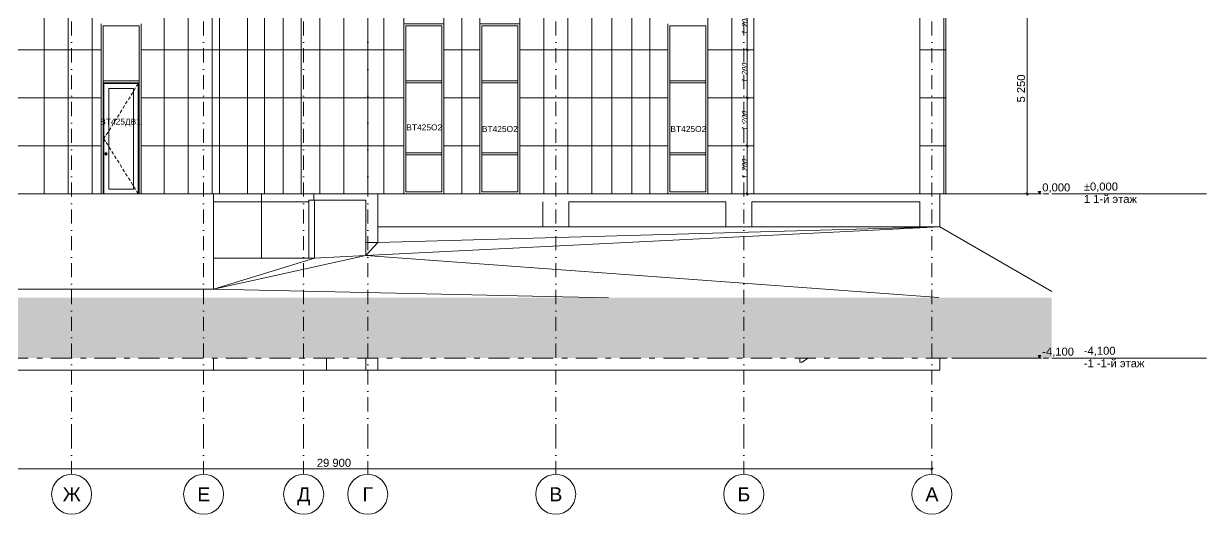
# Model space of a CAD drawing. Header units: millimetres. Extents: x 1499747 to 4230374, y -28481 to 441852.
# Drawn here: x 2796593 to 2826154, y -25783 to -13533 of the extents above; entities that cross this region are included whole.
import ezdxf
from ezdxf.xclip import XClip

# ---------------------------------------------------------------- set-up
doc = ezdxf.new("R2010")
doc.units = ezdxf.units.MM
doc.header["$MEASUREMENT"] = 0
doc.header["$XCLIPFRAME"] = 0
doc.linetypes.add('Штрих-Штриховая', pattern=[1093.611073, 529.166651, -211.666656, 141.111112, -211.666656])
doc.linetypes.add('Штрихпунктирная', pattern=[670.277762, 352.777767, -176.388884, 0, -141.111112])
for name, color, linetype, lineweight in [('3 Фасад_27_0_Ном._пера__1_Ном._пера__7', 7, 'Continuous', 18), ('3 Фасад_27_0_Ном._пера__20_Ном._пера__1', 1, 'Continuous', 18), ('3 Фасад_27_Витражные окна_Ном._пера__1_Ном._пера__7', 7, 'Continuous', 18), ('3 Фасад_27_Витражные окна_Ном._пера__20_Ном._пера__1', 1, 'Continuous', 18), ('3 Фасад_27_Витражные окна_Ном._пера__92_Ном._пера__233', 233, 'Continuous', 18), ('3 Фасад_27_Двери Archicad_Ном._пера__3_Ном._пера__30', 30, 'Continuous', 18), ('3 Фасад_27_Конструктив - Балки_Ном._пера__10_Ном._пера__134', 134, 'Continuous', 18), ('3 Фасад_27_Конструктив - Колонны_Ном._пера__8_Ном._пера__12', 12, 'Continuous', 18), ('3 Фасад_27_Конструктив - Лестницы_Ном._пера__91_Ном._пера__171', 171, 'Continuous', 18), ('3 Фасад_27_Конструктив - Перекрытия_Ном._пера__1_Ном._пера__7', 7, 'Continuous', 18), ('3 Фасад_27_Конструктив - Перекрытия_Ном._пера__89_Ном._пера__111', 111, 'Continuous', 18), ('3 Фасад_27_Конструктив - Стены Несущие_Ном._пера__87_Ном._пера__251', 250, 'Continuous', 18), ('3 Фасад_27_Местность - Рельеф_Ном._пера__7', 7, 'Continuous', 18), ('3 Фасад_27_Местность - Рельеф_Ном._пера__93_Ном._пера__53', 53, 'Continuous', 18), ('3 Фасад_27_Отделка керамика_Ном._пера__1_Ном._пера__7', 7, 'Continuous', 18), ('3 Фасад_27_Размер - ГКЛ перегородки_Ном._пера__20_Ном._пера__1', 1, 'Continuous', 18), ('3 Фасад_27_Размер - ГКЛ перегородки_Ном._пера__5_Ном._пера__5', 5, 'Continuous', 18), ('3 Фасад_27_Размер - Общий_Ном._пера__1_Ном._пера__7', 7, 'Continuous', 18), ('3 Фасад_27_Сетка кладки_Ном._пера__1_Ном._пера__7', 7, 'Continuous', 18), ('3 Фасад_27_Элемент Модели - Оси_Ном._пера__2_Ном._пера__8', 8, 'Continuous', 18)]:
    doc.layers.add(name, color=color, linetype=linetype, lineweight=lineweight)
doc.layers.add('Чертеж и Рисунок', color=7, linetype='Continuous')
doc.styles.add('СГЕНЕРИР_СТИЛЬ_1', font='')
doc.styles.add('СГЕНЕРИР_СТИЛЬ_2', font='arial.ttf')
doc.styles.get('СГЕНЕРИР_СТИЛЬ_1').set_extended_font_data('GOST Common', italic=True)

# ---------------------------------------------------------------- blocks, each defined once
blk = doc.blocks.new('Чертеж_7_27', base_point=(1694889, 9891))
at = {"layer": '3 Фасад_27_Местность - Рельеф_Ном._пера__7', "linetype": 'Continuous', "true_color": 0x939598}
blk.add_hatch(color=252, dxfattribs=at).paths.add_polyline_path([(1677947, 5791), (1716089, 5791), (1716089, 7297), (1713261, 7301), (1705006, 7297), (1677947, 7297)])
at = {"layer": '3 Фасад_27_Размер - Общий_Ном._пера__1_Ном._пера__7', "linetype": 'Continuous', "true_color": 0x939598}
for points in [[(1715782, 9891), (1715818, 9954), (1715746, 9954)], [(1715782, 5791), (1715818, 5854), (1715746, 5854)]]:
    blk.add_hatch(color=252, dxfattribs=at).paths.add_polyline_path(points)
at = {"layer": '3 Фасад_27_0_Ном._пера__1_Ном._пера__7', "color": 252, "linetype": 'Continuous', "true_color": 0x939598}
for p, q in [((1716089, 9891), (1716189, 9891)), ((1716189, 9891), (1716289, 9891)), ((1716489, 9891), (1716289, 9891)), ((1716489, 9891), (1716889, 9891)), ((1719951, 9891), (1716889, 9891)), ((1716089, 5791), (1716189, 5791)), ((1716189, 5791), (1716289, 5791)), ((1716489, 5791), (1716289, 5791)), ((1716489, 5791), (1716889, 5791)), ((1719951, 5791), (1716889, 5791))]:
    blk.add_line(p, q, dxfattribs=at)
at = {"layer": '3 Фасад_27_0_Ном._пера__20_Ном._пера__1', "color": 252, "linetype": 'Штрих-Штриховая', "true_color": 0x939598}
for p, q in [((1677947, 9891), (1716089, 9891)), ((1677947, 5791), (1716089, 5791))]:
    blk.add_line(p, q, dxfattribs=at)
at = {"layer": '3 Фасад_27_Витражные окна_Ном._пера__1_Ном._пера__7', "color": 252, "linetype": 'Continuous', "true_color": 0x939598}
for p, q in [((1692376, 13191), (1692376, 14091)), ((1692826, 14091), (1692376, 14091)), ((1693276, 14091), (1692826, 14091)), ((1693276, 13191), (1693276, 14091)), ((1699941, 14091), (1700391, 14091)), ((1699941, 13191), (1699941, 14091)), ((1700391, 14091), (1700841, 14091)), ((1700841, 13191), (1700841, 14091)), ((1701841, 14091), (1702291, 14091)), ((1701841, 13191), (1701841, 14091)), ((1702291, 14091), (1702741, 14091)), ((1702741, 13191), (1702741, 14091)), ((1706539, 14091), (1706989, 14091)), ((1706539, 13191), (1706539, 14091)), ((1706989, 14091), (1707439, 14091)), ((1707439, 13191), (1707439, 14091)), ((1692376, 12716), (1692376, 13191)), ((1693276, 12716), (1693276, 13191)), ((1699941, 12691), (1699941, 13191)), ((1700841, 12716), (1700841, 13191)), ((1701841, 12691), (1701841, 13191)), ((1702741, 12716), (1702741, 13191)), ((1706539, 12691), (1706539, 13191)), ((1707439, 12716), (1707439, 13191)), ((1692376, 12691), (1692376, 12716)), ((1692376, 12716), (1692826, 12716)), ((1692826, 12716), (1693276, 12716)), ((1693276, 12691), (1693276, 12716)), ((1700391, 12716), (1699941, 12716)), ((1700841, 12716), (1700391, 12716)), ((1700841, 12691), (1700841, 12716)), ((1702291, 12716), (1701841, 12716)), ((1702741, 12716), (1702291, 12716)), ((1702741, 12691), (1702741, 12716)), ((1706989, 12716), (1706539, 12716)), ((1707439, 12716), (1706989, 12716)), ((1707439, 12691), (1707439, 12716)), ((1692376, 12666), (1692376, 12691)), ((1692376, 12666), (1692826, 12666)), ((1692376, 12291), (1692376, 12666)), ((1693256, 12646), (1692396, 12646)), ((1692396, 12646), (1692396, 9891)), ((1692516, 12526), (1693136, 12526)), ((1692516, 10011), (1692516, 12526)), ((1692826, 12666), (1693276, 12666)), ((1693136, 12526), (1693136, 10011)), ((1693256, 9891), (1693256, 12646)), ((1693276, 12666), (1693276, 12691)), ((1693276, 12291), (1693276, 12666)), ((1699941, 12291), (1699941, 12691)), ((1700391, 12666), (1699941, 12666)), ((1700841, 12666), (1700391, 12666)), ((1700841, 12666), (1700841, 12691)), ((1700841, 12291), (1700841, 12666)), ((1701841, 12291), (1701841, 12691)), ((1702291, 12666), (1701841, 12666)), ((1702741, 12666), (1702291, 12666)), ((1702741, 12666), (1702741, 12691)), ((1702741, 12291), (1702741, 12666)), ((1706539, 12291), (1706539, 12691)), ((1706989, 12666), (1706539, 12666)), ((1707439, 12666), (1706989, 12666)), ((1707439, 12666), (1707439, 12691)), ((1707439, 12291), (1707439, 12666)), ((1692376, 10891), (1692376, 12291)), ((1693276, 10891), (1693276, 12291)), ((1699941, 10891), (1699941, 12291)), ((1700841, 10916), (1700841, 12291)), ((1701841, 10891), (1701841, 12291)), ((1702741, 10916), (1702741, 12291)), ((1706539, 10891), (1706539, 12291)), ((1707439, 10916), (1707439, 12291)), ((1692376, 9891), (1692376, 10891)), ((1692425, 10912), (1692416, 10891)), ((1692416, 10891), (1692425, 10870)), ((1692446, 10921), (1692425, 10912)), ((1692425, 10870), (1692446, 10862)), ((1692438, 10899), (1692435, 10891)), ((1692438, 10899), (1692435, 10891)), ((1692435, 10891), (1692438, 10884)), ((1692435, 10891), (1692438, 10883)), ((1692446, 10903), (1692438, 10899)), ((1692444, 10901), (1692438, 10899)), ((1692438, 10884), (1692444, 10881)), ((1692438, 10883), (1692446, 10880)), ((1692444, 10898), (1692444, 10901)), ((1692445, 10901), (1692444, 10901)), ((1692444, 10891), (1692444, 10898)), ((1692444, 10884), (1692444, 10891)), ((1692444, 10881), (1692444, 10884)), ((1692445, 10881), (1692444, 10881)), ((1692446, 10902), (1692445, 10901)), ((1692447, 10901), (1692445, 10901)), ((1692445, 10881), (1692446, 10881)), ((1692447, 10881), (1692445, 10881)), ((1692467, 10912), (1692446, 10921)), ((1692454, 10899), (1692446, 10903)), ((1692447, 10901), (1692446, 10902)), ((1692446, 10880), (1692454, 10883)), ((1692446, 10881), (1692447, 10881)), ((1692446, 10862), (1692467, 10870)), ((1692453, 10899), (1692447, 10901)), ((1692447, 10898), (1692447, 10901)), ((1692447, 10901), (1692447, 10901)), ((1692447, 10891), (1692447, 10898)), ((1692447, 10884), (1692447, 10891)), ((1692447, 10881), (1692453, 10884)), ((1692447, 10881), (1692447, 10884)), ((1692447, 10881), (1692447, 10881)), ((1692456, 10891), (1692453, 10899)), ((1692453, 10884), (1692456, 10891)), ((1692457, 10891), (1692454, 10899)), ((1692454, 10883), (1692457, 10891)), ((1692476, 10891), (1692467, 10912)), ((1692467, 10870), (1692476, 10891)), ((1693276, 9891), (1693276, 10891)), ((1700391, 10916), (1699941, 10916)), ((1699941, 10891), (1699941, 10891)), ((1699941, 9941), (1699941, 10891)), ((1700391, 10866), (1699941, 10866)), ((1700841, 10916), (1700391, 10916)), ((1700841, 10866), (1700391, 10866)), ((1700841, 10891), (1700841, 10916)), ((1700841, 10866), (1700841, 10891)), ((1700841, 10891), (1700841, 10891)), ((1700841, 9941), (1700841, 10866)), ((1702291, 10916), (1701841, 10916)), ((1701841, 10891), (1701841, 10891)), ((1701841, 9941), (1701841, 10891)), ((1702291, 10866), (1701841, 10866)), ((1702741, 10916), (1702291, 10916)), ((1702741, 10866), (1702291, 10866)), ((1702741, 10891), (1702741, 10916)), ((1702741, 10866), (1702741, 10891)), ((1702741, 10891), (1702741, 10891)), ((1702741, 9941), (1702741, 10866)), ((1706989, 10916), (1706539, 10916)), ((1706539, 10891), (1706539, 10891)), ((1706539, 9941), (1706539, 10891)), ((1706989, 10866), (1706539, 10866)), ((1707439, 10916), (1706989, 10916)), ((1707439, 10866), (1706989, 10866)), ((1707439, 10891), (1707439, 10916)), ((1707439, 10866), (1707439, 10891)), ((1707439, 10891), (1707439, 10891)), ((1707439, 9941), (1707439, 10866)), ((1692376, 9891), (1692326, 9891)), ((1692376, 9891), (1692396, 9891)), ((1692396, 9891), (1693256, 9891)), ((1693136, 10011), (1692516, 10011)), ((1693256, 9891), (1693276, 9891)), ((1693276, 9891), (1693326, 9891)), ((1700391, 9891), (1699891, 9891)), ((1700391, 9941), (1699941, 9941)), ((1700841, 9941), (1700391, 9941)), ((1700891, 9891), (1700391, 9891)), ((1702291, 9891), (1701791, 9891)), ((1702291, 9941), (1701841, 9941)), ((1702741, 9941), (1702291, 9941)), ((1702791, 9891), (1702291, 9891)), ((1706989, 9891), (1706489, 9891)), ((1706989, 9941), (1706539, 9941)), ((1707439, 9941), (1706989, 9941)), ((1707489, 9891), (1706989, 9891))]:
    blk.add_line(p, q, dxfattribs=at)
at = {"layer": '3 Фасад_27_Витражные окна_Ном._пера__92_Ном._пера__233', "color": 252, "linetype": 'Continuous', "true_color": 0x939598}
for p, q in [((1693118, 12426), (1693076, 12358)), ((1693187, 12536), (1693145, 12468)), ((1693256, 12646), (1693213, 12578)), ((1692980, 12205), (1692938, 12137)), ((1693049, 12315), (1693007, 12248)), ((1692774, 11874), (1692732, 11806)), ((1692843, 11985), (1692800, 11917)), ((1692912, 12095), (1692869, 12027)), ((1692567, 11544), (1692525, 11476)), ((1692636, 11654), (1692594, 11586)), ((1692705, 11764), (1692663, 11696)), ((1692438, 11337), (1692396, 11269)), ((1692438, 11201), (1692396, 11269)), ((1692499, 11433), (1692456, 11365)), ((1692499, 11104), (1692456, 11172)), ((1692567, 10994), (1692525, 11062)), ((1692636, 10884), (1692594, 10952)), ((1692705, 10773), (1692663, 10841)), ((1692774, 10663), (1692732, 10731)), ((1692843, 10553), (1692800, 10621)), ((1692912, 10443), (1692869, 10511)), ((1692980, 10332), (1692938, 10400)), ((1693049, 10222), (1693007, 10290)), ((1693118, 10112), (1693076, 10180)), ((1693187, 10002), (1693145, 10069)), ((1693256, 9891), (1693213, 9959))]:
    blk.add_line(p, q, dxfattribs=at)
at = {"layer": '3 Фасад_27_Двери Archicad_Ном._пера__3_Ном._пера__30', "color": 252, "linetype": 'Continuous', "true_color": 0x939598}
for p, q in [((1708639, 12863), (1708639, 12791)), ((1708639, 12746), (1708639, 12674)), ((1708639, 12629), (1708639, 12557)), ((1708639, 12512), (1708639, 12441)), ((1708639, 12396), (1708639, 12324)), ((1708639, 12279), (1708639, 12207)), ((1708639, 12162), (1708639, 12090)), ((1708639, 12045), (1708639, 11973)), ((1708639, 11928), (1708639, 11856)), ((1708639, 11811), (1708639, 11739)), ((1708639, 11694), (1708639, 11622)), ((1708639, 11577), (1708639, 11505)), ((1708639, 11460), (1708639, 11449)), ((1708639, 11449), (1708639, 11377)), ((1708639, 11305), (1708639, 11377)), ((1708639, 11294), (1708639, 11305)), ((1708639, 11177), (1708639, 11249)), ((1708639, 11061), (1708639, 11133)), ((1708639, 10944), (1708639, 11016)), ((1708639, 10827), (1708639, 10899)), ((1708639, 10710), (1708639, 10782)), ((1708639, 10593), (1708639, 10665)), ((1708639, 10476), (1708639, 10548)), ((1708639, 10359), (1708639, 10431)), ((1708639, 10242), (1708639, 10314)), ((1708639, 10125), (1708639, 10197)), ((1708639, 10008), (1708639, 10080)), ((1708639, 9891), (1708639, 9963))]:
    blk.add_line(p, q, dxfattribs=at)
at = {"layer": '3 Фасад_27_Конструктив - Балки_Ном._пера__10_Ном._пера__134', "color": 252, "linetype": 'Continuous', "true_color": 0x939598}
blk.add_line((1696339, 9691), (1697514, 9691), dxfattribs=at)
at = {"layer": '3 Фасад_27_Конструктив - Колонны_Ном._пера__8_Ном._пера__12', "color": 252, "linetype": 'Continuous', "true_color": 0x939598}
for p, q in [((1695139, 7510), (1695139, 9891)), ((1697639, 9731), (1697639, 9891)), ((1699239, 8674), (1699239, 9891)), ((1713289, 9066), (1713289, 9891)), ((1696339, 8286), (1696339, 9691)), ((1703364, 9066), (1703364, 9691)), ((1704014, 9066), (1704014, 9691)), ((1707939, 9066), (1707939, 9691)), ((1708589, 9066), (1708589, 9691)), ((1712789, 9066), (1712789, 9691))]:
    blk.add_line(p, q, dxfattribs=at)
at = {"layer": '3 Фасад_27_Конструктив - Лестницы_Ном._пера__91_Ном._пера__171', "color": 252, "linetype": 'Continuous', "true_color": 0x939598}
for p, q in [((1709789, 5691), (1709789, 5791)), ((1709789, 5691), (1709856, 5691)), ((1709872, 5704), (1709856, 5691)), ((1709956, 5767), (1709872, 5704)), ((1709988, 5791), (1709956, 5767)), ((1709988, 5791), (1709988, 5791))]:
    blk.add_line(p, q, dxfattribs=at)
at = {"layer": '3 Фасад_27_Конструктив - Перекрытия_Ном._пера__1_Ном._пера__7', "linetype": 'Continuous'}
for p, q in [((1696339, 9691), (1696339, 9891)), ((1697639, 9731), (1697639, 9891)), ((1697639, 9731), (1697639, 9891)), ((1707489, 9891), (1707489, 9891)), ((1708639, 9891), (1712789, 9891)), ((1695139, 9691), (1696339, 9691)), ((1696339, 9691), (1697514, 9691)), ((1704014, 9691), (1707939, 9691)), ((1708589, 9691), (1712789, 9691))]:
    blk.add_line(p, q, dxfattribs=at)
at = {"layer": '3 Фасад_27_Конструктив - Перекрытия_Ном._пера__89_Ном._пера__111', "linetype": 'Continuous'}
for p, q in [((1695139, 5491), (1695139, 5791)), ((1697956, 5491), (1697956, 5791)), ((1698939, 5491), (1698939, 5791)), ((1699239, 5491), (1699239, 5791)), ((1713289, 5491), (1713289, 5791)), ((1688914, 5491), (1695139, 5491)), ((1695139, 5491), (1696339, 5491)), ((1696339, 5491), (1697956, 5491)), ((1697956, 5491), (1698939, 5491)), ((1698939, 5491), (1699239, 5491)), ((1699239, 5491), (1713289, 5491))]:
    blk.add_line(p, q, dxfattribs=at)
at = {"layer": '3 Фасад_27_Конструктив - Стены Несущие_Ном._пера__87_Ном._пера__251', "color": 252, "linetype": 'Continuous', "true_color": 0x939598}
for p, q in [((1696339, 9491), (1696339, 8294)), ((1697514, 9731), (1697660, 9731)), ((1697514, 8285), (1697514, 9731)), ((1697660, 9731), (1697660, 8285)), ((1697660, 9731), (1698739, 9731)), ((1698739, 9731), (1698939, 9731)), ((1698939, 9731), (1698939, 8351))]:
    blk.add_line(p, q, dxfattribs=at)
at = {"layer": '3 Фасад_27_Местность - Рельеф_Ном._пера__93_Ном._пера__53', "color": 252, "linetype": 'Continuous', "true_color": 0x939598}
for p, q in [((1713289, 9066), (1698939, 8351)), ((1699239, 8674), (1713289, 9066)), ((1713289, 9066), (1699239, 9066)), ((1716089, 7453), (1713289, 9066)), ((1699239, 8674), (1698939, 8351)), ((1699239, 8674), (1698939, 8674)), ((1698939, 8351), (1695139, 7510)), ((1696339, 8286), (1695139, 8286)), ((1697660, 8285), (1695139, 8286)), ((1697660, 8285), (1695139, 7510)), ((1696713, 8286), (1696339, 8294)), ((1697660, 8285), (1696339, 8286)), ((1696713, 8286), (1696339, 8286)), ((1697514, 8285), (1696713, 8286)), ((1697660, 8285), (1697514, 8285)), ((1698939, 8351), (1697660, 8285)), ((1713261, 7301), (1698939, 8351)), ((1688914, 7510), (1695139, 7510)), ((1705006, 7297), (1695139, 7510))]:
    blk.add_line(p, q, dxfattribs=at)
at = {"layer": '3 Фасад_27_Отделка керамика_Ном._пера__1_Ном._пера__7', "color": 252, "linetype": 'Continuous', "true_color": 0x939598}
for p, q in [((1695289, 9891), (1695289, 19591)), ((1699389, 19591), (1699389, 9891)), ((1699389, 9891), (1699389, 19591)), ((1713439, 9891), (1713439, 19591)), ((1696409, 9891), (1696409, 14701)), ((1697789, 9891), (1697789, 14701)), ((1708639, 9891), (1708639, 14741)), ((1712789, 14741), (1712789, 9891)), ((1692326, 9891), (1692326, 14141)), ((1693326, 14141), (1693326, 9891)), ((1699891, 14141), (1700891, 14141)), ((1701791, 9891), (1701791, 14141)), ((1701791, 14141), (1702791, 14141)), ((1702791, 14141), (1702791, 9891)), ((1706489, 9891), (1706489, 14141)), ((1707489, 14141), (1707489, 9891)), ((1682789, 9891), (1692326, 9891)), ((1693326, 9891), (1695289, 9891)), ((1695289, 9891), (1696409, 9891)), ((1697789, 9891), (1696409, 9891)), ((1697789, 9891), (1699389, 9891)), ((1699389, 9891), (1699891, 9891)), ((1700891, 9891), (1701791, 9891)), ((1702791, 9891), (1706489, 9891)), ((1707489, 9891), (1708639, 9891)), ((1712789, 9891), (1713439, 9891))]:
    blk.add_line(p, q, dxfattribs=at)
at = {"layer": '3 Фасад_27_Размер - ГКЛ перегородки_Ном._пера__5_Ном._пера__5', "color": 252, "linetype": 'Continuous', "true_color": 0x939598}
for p, q in [((1708476, 13491), (1708476, 14691)), ((1708522, 13491), (1708429, 13491)), ((1708522, 13491), (1708429, 13491)), ((1708451, 13516), (1708501, 13466)), ((1708451, 13516), (1708501, 13466)), ((1708476, 12291), (1708476, 13491)), ((1708522, 12291), (1708429, 12291)), ((1708522, 12291), (1708429, 12291)), ((1708451, 12316), (1708501, 12266)), ((1708451, 12316), (1708501, 12266)), ((1708476, 11091), (1708476, 12291)), ((1708522, 11091), (1708429, 11091)), ((1708522, 11091), (1708429, 11091)), ((1708451, 11116), (1708501, 11066)), ((1708451, 11116), (1708501, 11066)), ((1708476, 9891), (1708476, 11091)), ((1708522, 9891), (1708429, 9891)), ((1708451, 9916), (1708501, 9866)), ((1708476, 9854), (1708476, 9891))]:
    blk.add_line(p, q, dxfattribs=at)
at = {"layer": '3 Фасад_27_Размер - Общий_Ном._пера__1_Ном._пера__7', "color": 252, "linetype": 'Continuous', "true_color": 0x939598}
for p, q in [((1715474, 9891), (1715474, 15141)), ((1715782, 9891), (1713089, 9891)), ((1715521, 9891), (1713589, 9891)), ((1715449, 9916), (1715499, 9866)), ((1715474, 9854), (1715474, 9891)), ((1715782, 9891), (1715746, 9954)), ((1715746, 9954), (1715818, 9954)), ((1715818, 9954), (1715782, 9891)), ((1715782, 9891), (1715829, 9891)), ((1715782, 5791), (1713589, 5791)), ((1715782, 5791), (1715746, 5854)), ((1715746, 5854), (1715818, 5854)), ((1715818, 5854), (1715782, 5791)), ((1715782, 5791), (1715829, 5791)), ((1683189, 3023), (1713089, 3023)), ((1713064, 2998), (1713114, 3048)), ((1713089, 2976), (1713089, 3070)), ((1713089, 3023), (1713126, 3023))]:
    blk.add_line(p, q, dxfattribs=at)
at = {"layer": '3 Фасад_27_Сетка кладки_Ном._пера__1_Ном._пера__7', "color": 252, "linetype": 'Continuous', "true_color": 0x939598}
for p, q in [((1701791, 53391), (1701791, 9891)), ((1702791, 53391), (1702791, 9891)), ((1703391, 53391), (1703391, 9891)), ((1703991, 53391), (1703991, 9891)), ((1704591, 53391), (1704591, 9891)), ((1705591, 53391), (1705591, 9891)), ((1706041, 53391), (1706041, 9891)), ((1707492, 53391), (1707492, 9891)), ((1708092, 53391), (1708092, 9891)), ((1712791, 53391), (1712791, 9891)), ((1713391, 53391), (1713391, 9891)), ((1699891, 49841), (1699891, 9891)), ((1700891, 49841), (1700891, 9891)), ((1701341, 49841), (1701341, 9891)), ((1705092, 15141), (1705092, 9891)), ((1699391, 13491), (1699891, 13491)), ((1700891, 13491), (1701793, 13491)), ((1702791, 13491), (1706489, 13491)), ((1707492, 13491), (1708641, 13491)), ((1712791, 13491), (1713441, 13491)), ((1699391, 12291), (1699891, 12291)), ((1700891, 12291), (1701793, 12291)), ((1702791, 12291), (1706489, 12291)), ((1707492, 12291), (1708641, 12291)), ((1712791, 12291), (1713441, 12291)), ((1699391, 11091), (1699891, 11091)), ((1700891, 11091), (1701793, 11091)), ((1702791, 11091), (1706489, 11091)), ((1707492, 11091), (1708641, 11091)), ((1712791, 11091), (1713441, 11091))]:
    blk.add_line(p, q, dxfattribs=at)
at = {"layer": '3 Фасад_27_Сетка кладки_Ном._пера__1_Ном._пера__7', "color": 252, "linetype": 'Continuous', "true_color": 0x939598, "flags": 128}
for points in [[(1698389, 9891), (1698389, 49841)], [(1698989, 9891), (1698989, 49841)], [(1690899, 19591), (1690899, 9891)], [(1691499, 19591), (1691499, 9891)], [(1692099, 19591), (1692099, 9891)], [(1693899, 19591), (1693899, 9891)], [(1694499, 19591), (1694499, 9891)], [(1695099, 19591), (1695099, 9891)], [(1695989, 9891), (1695989, 19591)], [(1696874, 14701), (1696874, 9891)], [(1697324, 14701), (1697324, 9891)], [(1682789, 13492), (1692326, 13492)], [(1693326, 13492), (1695289, 13492)], [(1695289, 13492), (1696409, 13492)], [(1696409, 13492), (1697789, 13492)], [(1699391, 13491), (1697789, 13491)], [(1682789, 12292), (1692326, 12292)], [(1693326, 12292), (1695289, 12292)], [(1695289, 12292), (1696409, 12292)], [(1696409, 12292), (1697789, 12292)], [(1699391, 12291), (1697789, 12291)], [(1682789, 11092), (1692326, 11092)], [(1693326, 11092), (1695289, 11092)], [(1695289, 11092), (1696409, 11092)], [(1696409, 11092), (1697789, 11092)], [(1699391, 11091), (1697789, 11091)]]:
    blk.add_lwpolyline(points, dxfattribs=at)
at = {"layer": '3 Фасад_27_Элемент Модели - Оси_Ном._пера__2_Ном._пера__8', "linetype": 'Штрихпунктирная'}
for p, q in [((1691589, 18891), (1691589, 3891)), ((1694889, 18891), (1694889, 3891)), ((1697389, 18891), (1697389, 3891)), ((1698989, 18891), (1698989, 3891)), ((1703689, 18891), (1703689, 3891)), ((1708389, 18891), (1708389, 3891)), ((1713089, 18891), (1713089, 3891)), ((1691589, 3891), (1691589, 2891)), ((1694889, 3891), (1694889, 2891)), ((1697389, 3891), (1697389, 2891)), ((1698989, 3891), (1698989, 2891)), ((1703689, 3891), (1703689, 2891)), ((1708389, 3891), (1708389, 2891)), ((1713089, 3891), (1713089, 2891))]:
    blk.add_line(p, q, dxfattribs=at)
at = {"layer": '3 Фасад_27_Элемент Модели - Оси_Ном._пера__2_Ном._пера__8', "linetype": 'Continuous'}
for p, q in [((1691589, 3891), (1691589, 3891)), ((1691589, 3891), (1691589, 3891)), ((1694889, 3891), (1694889, 3891)), ((1694889, 3891), (1694889, 3891)), ((1697389, 3891), (1697389, 3891)), ((1697389, 3891), (1697389, 3891)), ((1698989, 3891), (1698989, 3891)), ((1698989, 3891), (1698989, 3891)), ((1703689, 3891), (1703689, 3891)), ((1703689, 3891), (1703689, 3891)), ((1708389, 3891), (1708389, 3891)), ((1708389, 3891), (1708389, 3891)), ((1713089, 3891), (1713089, 3891)), ((1713089, 3891), (1713089, 3891))]:
    blk.add_line(p, q, dxfattribs=at)
for centre in [(1691589, 2391), (1694889, 2391), (1697389, 2391), (1698989, 2391), (1703689, 2391), (1708389, 2391), (1713089, 2391)]:
    blk.add_circle(centre, 500, dxfattribs=at)
at = {"layer": '3 Фасад_27_0_Ном._пера__1_Ном._пера__7', "color": 252, "linetype": 'Continuous', "true_color": 0x939598, "char_height": 200, "attachment_point": 1, "line_spacing_factor": 0.934264, "style": 'СГЕНЕРИР_СТИЛЬ_2'}
for s, insert in [('\\A1;{\\pql;\\pt0;\\fArial|b0|i0|c204|p0;\\W1.000000;±0,000\\P\\pql;\\pt0;\\fArial|b0|i0|c204|p0;\\W1.000000;1 1-й этаж}', (1716889, 10175)), ('\\A1;{\\pql;\\pt0;\\fArial|b0|i0|c204|p0;\\W1.000000;-4,100\\P\\pql;\\pt0;\\fArial|b0|i0|c204|p0;\\W1.000000;-1 -1-й этаж}', (1716889, 6075))]:
    blk.add_mtext(s, dxfattribs=dict(at, insert=insert))
at = {"layer": '3 Фасад_27_Витражные окна_Ном._пера__20_Ном._пера__1', "color": 252, "linetype": 'Continuous', "true_color": 0x939598, "char_height": 150, "attachment_point": 4, "style": 'СГЕНЕРИР_СТИЛЬ_2'}
for s, insert in [('\\A1;{\\pql;\\fArial|b0|i0|c204|p0;\\W1.000000;ВТ425ДВ1}', (1692305, 11675)), ('\\A1;{\\pql;\\fArial|b0|i0|c204|p0;\\W1.000000;ВТ425О2}', (1699955, 11550)), ('\\A1;{\\pql;\\fArial|b0|i0|c204|p0;\\W1.000000;ВТ425О2}', (1701844, 11511)), ('\\A1;{\\pql;\\fArial|b0|i0|c204|p0;\\W1.000000;ВТ425О2}', (1706555, 11511))]:
    blk.add_mtext(s, dxfattribs=dict(at, insert=insert))
at = {"layer": '3 Фасад_27_Размер - ГКЛ перегородки_Ном._пера__20_Ном._пера__1', "color": 252, "linetype": 'Continuous', "true_color": 0x939598, "char_height": 150, "attachment_point": 7, "rotation": 90, "style": 'СГЕНЕРИР_СТИЛЬ_1'}
for insert in [(1708490, 13861), (1708490, 12661), (1708490, 11461), (1708490, 10261)]:
    blk.add_mtext('\\A1;{\\pql;\\fGOST Common|b0|i1|c204|p0;\\W1.000000;1\xa0200}', dxfattribs=dict(at, insert=insert))
at = {"layer": '3 Фасад_27_Размер - Общий_Ном._пера__1_Ном._пера__7', "color": 252, "linetype": 'Continuous', "true_color": 0x939598, "insert": (1715422, 12173), "char_height": 200, "attachment_point": 7, "rotation": 90, "style": 'СГЕНЕРИР_СТИЛЬ_2'}
blk.add_mtext('\\A1;{\\pql;\\fArial|b0|i0|c204|p0;\\W1.000000;5\xa0250}', dxfattribs=at)
at = {"layer": '3 Фасад_27_Размер - Общий_Ном._пера__1_Ном._пера__7', "color": 252, "linetype": 'Continuous', "true_color": 0x939598, "char_height": 200, "attachment_point": 7, "style": 'СГЕНЕРИР_СТИЛЬ_2'}
for s, insert in [('\\A1;{\\pql;\\fArial|b0|i0|c204|p0;\\W1.000000;0,000}', (1715850, 9916)), ('\\A1;{\\pql;\\fArial|b0|i0|c204|p0;\\W1.000000;-4,100}', (1715850, 5816)), ('\\A1;{\\pql;\\fArial|b0|i0|c204|p0;\\W1.000000;29\xa0900}', (1697719, 3075))]:
    blk.add_mtext(s, dxfattribs=dict(at, insert=insert))
at = {"layer": '3 Фасад_27_Элемент Модели - Оси_Ном._пера__2_Ном._пера__8', "linetype": 'Continuous', "char_height": 350, "attachment_point": 1, "style": 'СГЕНЕРИР_СТИЛЬ_2'}
for s, insert in [('\\A1;{\\pql;\\fArial|b0|i0|c204|p0;\\W1.000000;Ж}', (1691367, 2566)), ('\\A1;{\\pql;\\fArial|b0|i0|c204|p0;\\W1.000000;Е}', (1694729, 2566)), ('\\A1;{\\pql;\\fArial|b0|i0|c204|p0;\\W1.000000;Д}', (1697226, 2566)), ('\\A1;{\\pql;\\fArial|b0|i0|c204|p0;\\W1.000000;Г}', (1698859, 2566)), ('\\A1;{\\pql;\\fArial|b0|i0|c204|p0;\\W1.000000;В}', (1703529, 2566)), ('\\A1;{\\pql;\\fArial|b0|i0|c204|p0;\\W1.000000;Б}', (1708231, 2566)), ('\\A1;{\\pql;\\fArial|b0|i0|c204|p0;\\W1.000000;А}', (1712929, 2566))]:
    blk.add_mtext(s, dxfattribs=dict(at, insert=insert))

msp = doc.modelspace()

# ---------------------------------------------------------------- block references
at = {"layer": 'Чертеж и Рисунок', "linetype": 'Continuous'}
ref = msp.add_blockref('Чертеж_7_27', (2801091.76847, -17783.33842), dxfattribs=at)
XClip(ref).set_block_clipping_path([(1672000, -690.0489564684), (1756000, 59100.2549307365)])

doc.saveas('drawing.dxf')
